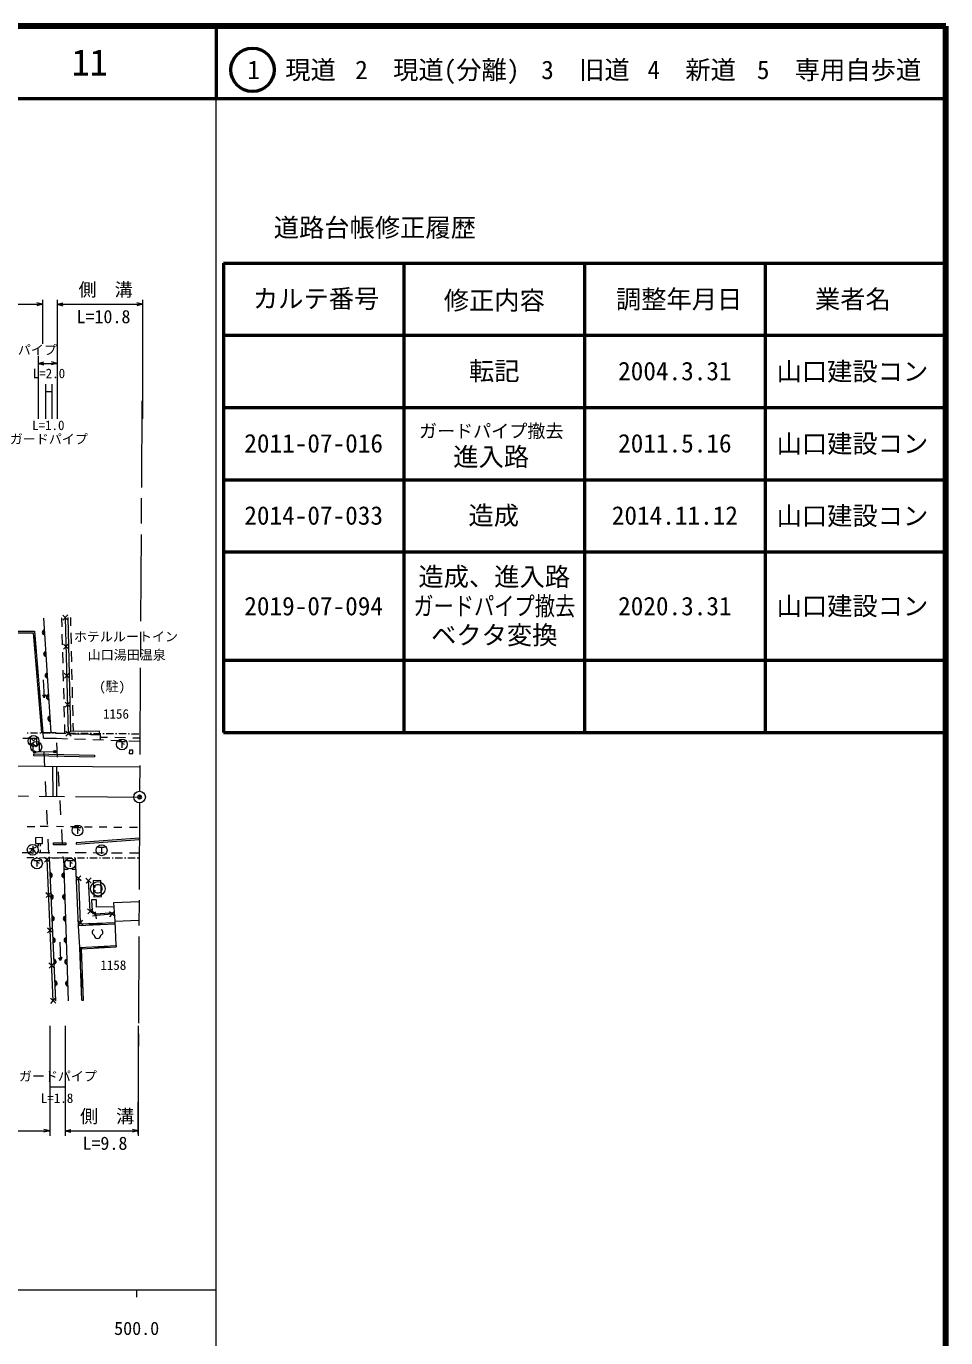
# Model space of a CAD drawing. Units: millimetres, scale not verified. Extents: x 40000 to 680000, y 20000 to 380000.
# Drawn here: x 552716 to 680000, y 198357 to 380000 of the extents above; entities that cross this region are included whole.
import ezdxf
from ezdxf.enums import TextEntityAlignment as Align

# ---------------------------------------------------------------- set-up
doc = ezdxf.new("R2010")
doc.units = ezdxf.units.MM
doc.header["$LTSCALE"] = 1000
doc.header["$PDMODE"] = 32
doc.header["$PDSIZE"] = 500
doc.linetypes.add('CHAIN', pattern=[18.5, 12, -1.5, 3.5, -1.5])
for name, color, linetype, lineweight in [('M-BGD', 7, 'Continuous', 13), ('M-BGD-EXST', 7, 'Continuous', 13), ('M-BMK', 2, 'CHAIN', 13), ('M-BMK-OTRS', 5, 'Continuous', 13), ('M-BMK-ROW', 30, 'Continuous', 13), ('M-BMK-SRVR', 3, 'Continuous', 13), ('M-STR-HTXT', 7, 'Continuous', 13), ('M-STR-STR1', 1, 'Continuous', 13), ('M-STR-STRC', 7, 'Continuous', 13), ('M-TTL', 2, 'Continuous', 140), ('M-TTL-BAND', 7, 'Continuous', 13), ('M-TTL-FRAM', 2, 'Continuous', 50), ('M-TTL-LINE', 7, 'Continuous', 50)]:
    doc.layers.add(name, color=color, linetype=linetype, lineweight=lineweight)
for name, color, linetype in [('M-BMK-HTXT', 7, 'Continuous'), ('M-OTRS', 6, 'Continuous'), ('M-TTL-TXT', 7, 'Continuous')]:
    doc.layers.add(name, color=color, linetype=linetype)
doc.styles.add('ＭＳ ゴシック', font='')
doc.styles.get('ＭＳ ゴシック').set_extended_font_data('MS Gothic')

msp = doc.modelspace()

# ---------------------------------------------------------------- linework, layer by layer
at = {"layer": 'M-BGD'}
for p, q in [((555105, 298020), (556128, 282121)), ((557682, 296805), (557648, 298087)), ((557768, 298444), (558494, 297756)), ((557787, 297737), (558475, 298463)), ((558556, 282044), (558131, 298100)), ((558893, 282322), (558530, 298109)), ((558906, 296971), (558880, 298117)), ((543380, 296200), (553844, 296205)), ((553844, 296205), (555015, 282160)), ((543576, 296000), (553660, 296005)), ((553660, 296005), (554815, 282144)), ((553912, 295385), (553713, 295369)), ((553753, 295372), (553902, 293578)), ((553793, 295375), (553942, 293581)), ((553833, 295379), (553982, 293585)), ((553873, 295382), (554022, 293588)), ((557748, 294306), (557709, 295806)), ((557874, 294430), (558600, 293742)), ((557893, 293723), (558581, 294449)), ((558964, 294471), (558929, 295971)), ((553863, 293575), (554062, 293591)), ((557815, 291807), (557775, 293307)), ((559021, 291972), (558987, 293472)), ((554211, 291798), (554012, 291781)), ((554052, 291784), (554202, 289991)), ((554092, 291788), (554241, 289994)), ((554132, 291791), (554281, 289997)), ((554172, 291794), (554321, 290000)), ((557881, 289308), (557841, 290807)), ((559079, 289473), (559044, 290972)), ((554162, 289987), (554361, 290004)), ((555069, 289500), (555198, 287003)), ((557981, 290416), (558706, 289728)), ((557999, 289709), (558688, 290435)), ((554510, 288210), (554311, 288193)), ((554351, 288197), (554501, 286403)), ((554391, 288200), (554540, 286406)), ((554431, 288203), (554580, 286410)), ((554471, 288207), (554620, 286413)), ((554991, 287368), (555366, 287387)), ((555198, 287003), (554991, 287368)), ((555366, 287387), (555198, 287003)), ((557947, 286809), (557907, 288308)), ((559136, 286973), (559102, 288473)), ((554461, 286400), (554660, 286416)), ((558013, 284310), (557974, 285809)), ((558087, 286402), (558813, 285714)), ((558106, 285695), (558794, 286421)), ((559193, 284474), (559159, 285973)), ((554810, 284622), (554610, 284606)), ((554650, 284609), (554800, 282815)), ((554690, 284613), (554840, 282819)), ((554730, 284616), (554879, 282822)), ((554770, 284619), (554919, 282825)), ((559243, 282328), (559216, 283474)), ((554760, 282812), (554959, 282829)), ((555015, 282160), (554815, 282144)), ((556848, 282096), (558180, 282048)), ((558073, 282052), (558040, 283310)), ((558193, 282388), (558919, 281700)), ((558212, 281682), (558900, 282407)), ((559179, 282013), (560678, 281959)), ((561678, 281923), (563009, 281875)), ((562991, 281175), (563007, 281875)), ((563001, 281560), (563965, 281540)), ((552262, 281397), (554087, 281389)), ((555087, 281385), (556912, 281377)), ((556912, 281377), (558418, 281327)), ((559417, 281294), (560917, 281244)), ((561916, 281211), (563415, 281161)), ((564415, 281128), (565914, 281078)), ((564965, 281519), (566465, 281487)), ((566913, 281045), (568419, 280995)), ((567465, 281465), (568429, 281445)), ((553724, 279216), (553714, 279016)), ((553714, 279016), (562181, 278824)), ((553724, 279216), (562185, 279024)), ((554008, 279499), (556502, 279536)), ((562185, 279024), (562181, 278824)), ((552134, 265583), (553498, 265577)), ((554343, 266825), (554352, 266449)), ((554363, 265949), (554371, 265574)), ((554498, 265573), (555998, 265567)), ((554627, 266827), (554636, 266450)), ((554647, 265950), (554655, 265573)), ((556998, 265563), (558498, 265557)), ((559498, 265553), (560998, 265547)), ((561998, 265543), (563498, 265537)), ((564498, 265533), (565998, 265527)), ((566998, 265523), (568362, 265517)), ((555231, 264934), (555968, 264258)), ((555262, 264228), (555938, 264965)), ((556435, 245035), (555600, 264596)), ((556802, 245005), (555918, 264858)), ((557852, 264828), (558532, 245002)), ((559960, 255426), (559530, 264827)), ((557907, 263241), (558504, 263253)), ((559004, 263262), (559601, 263274)), ((560300, 261632), (559564, 262310)), ((560271, 262339), (559593, 261603)), ((559932, 261971), (560183, 255846)), ((560977, 262003), (561722, 261337)), ((561016, 261297), (561683, 262043)), ((555440, 260044), (556177, 259368)), ((555470, 259338), (556147, 260074)), ((562188, 260924), (562231, 260990)), ((562231, 260090), (562188, 260155)), ((562231, 260990), (562381, 261090)), ((562381, 259990), (562231, 260090)), ((562381, 261090), (562531, 261140)), ((562531, 259940), (562381, 259990)), ((562531, 261140), (562731, 261140)), ((562731, 259940), (562531, 259940)), ((562731, 261140), (562881, 261090)), ((562881, 259990), (562731, 259940)), ((562881, 261090), (563031, 260990)), ((563031, 260090), (562881, 259990)), ((563031, 260990), (563131, 260840)), ((563131, 260240), (563031, 260090)), ((563131, 260840), (563181, 260640)), ((563181, 260440), (563131, 260240)), ((563181, 260640), (563181, 260440)), ((560551, 255507), (559815, 256185)), ((560522, 256214), (559844, 255478)), ((561212, 257756), (561957, 257089)), ((561251, 257050), (561918, 257795)), ((561881, 256774), (562867, 256935)), ((562455, 256361), (562293, 257348)), ((565002, 256686), (564247, 257341)), ((564297, 256636), (564952, 257391)), ((555649, 255154), (556386, 254477)), ((555679, 254447), (556356, 255184)), ((565027, 255824), (559953, 255626)), ((559960, 255426), (559953, 255626)), ((565035, 255624), (559960, 255426)), ((560135, 252420), (559960, 255426)), ((561430, 255684), (561438, 255484)), ((563230, 255714), (561432, 255644)), ((563232, 255674), (561433, 255604)), ((563234, 255634), (561435, 255564)), ((563235, 255594), (561436, 255524)), ((563237, 255554), (563229, 255754)), ((565035, 255624), (565027, 255824)), ((557349, 253128), (557448, 250630)), ((560135, 252420), (565157, 252681)), ((562201, 252527), (562212, 252328)), ((562204, 252487), (564001, 252581)), ((562206, 252447), (564003, 252541)), ((562208, 252408), (564005, 252501)), ((564009, 252421), (563999, 252621)), ((565157, 252681), (565167, 252481)), ((557246, 250997), (557620, 251012)), ((557448, 250630), (557246, 250997)), ((557620, 251012), (557448, 250630)), ((560430, 245100), (560135, 252420)), ((560406, 252394), (560177, 252382)), ((560253, 250497), (560177, 252382)), ((560218, 252344), (560408, 252354)), ((560218, 252344), (560293, 250498)), ((560410, 252314), (560260, 252306)), ((560333, 250500), (560260, 252306)), ((560301, 252268), (560412, 252274)), ((560301, 252268), (560372, 250502)), ((560343, 252230), (565167, 252481)), ((560630, 245108), (560343, 252230)), ((560404, 252434), (560414, 252234)), ((562210, 252368), (564007, 252461)), ((555858, 250263), (556595, 249587)), ((555888, 249557), (556564, 250293)), ((560213, 250495), (560412, 250503)), ((560485, 248705), (560285, 248697)), ((560397, 246900), (560325, 248698)), ((560437, 246901), (560365, 248700)), ((560477, 246903), (560405, 248702)), ((560517, 246905), (560445, 248703)), ((556067, 245373), (556804, 244697)), ((556097, 244666), (556773, 245403)), ((560357, 246898), (560557, 246906)), ((560430, 245100), (560630, 245108))]:
    msp.add_line(p, q, dxfattribs=at)
for points in [[(558073, 282052), (556848, 282096), (555015, 282160)], [(558556, 282044), (562881, 281926), (562878, 282388), (558893, 282322)], [(564624, 257014), (562374, 256854), (561585, 257422), (561349, 261670)], [(564864, 258055), (562437, 258012), (562437, 259016), (561766, 259016), (561821, 257472), (562292, 257064), (564924, 257272)], [(565018, 256039), (564819, 258649), (568328, 258781)], [(565157, 252681), (565018, 256039), (568315, 256184)]]:
    msp.add_lwpolyline(points, dxfattribs=at)
for points in [[(566980, 279280), (567478, 279269), (567489, 279736), (566991, 279747)], [(554001, 266822), (554949, 266829), (554943, 267625), (553995, 267618)], [(559644, 266721), (568372, 267363), (568358, 267549), (559630, 266906)], [(556483, 266897), (558214, 266911), (558216, 266634), (556485, 266620)], [(561980, 261654), (562091, 259411), (563155, 259464), (563044, 261707)]]:
    msp.add_lwpolyline(points, close=True, dxfattribs=at)
for centre, radius in [((553858, 279497), 150), ((553858, 279497), 120), ((553858, 279497), 100), ((556652, 279538), 150), ((556652, 279538), 120), ((556652, 279538), 100), ((562631, 260540), 1000), ((562131, 260840), 102), ((562131, 260240), 102)]:
    msp.add_circle(centre, radius, dxfattribs=at)
for centre, radius, start, end in [((555286, 296062), 354, 102.47812, 264.88329), ((555286, 296062), 283, 104.70215, 262.65926), ((555286, 296062), 212, 108.44848, 258.91293), ((555286, 296062), 142, 116.16021, 251.2012), ((555286, 296062), 100, 126.47787, 240.88354), ((555478, 293068), 354, 102.47812, 264.88329), ((555478, 293068), 283, 104.70215, 262.65926), ((555478, 293068), 212, 108.44848, 258.91293), ((555478, 293068), 142, 116.16021, 251.2012), ((555478, 293068), 100, 126.47787, 240.88354), ((555671, 290074), 354, 102.47812, 264.88329), ((555671, 290074), 283, 104.70215, 262.65926), ((555671, 290074), 212, 108.44848, 258.91293), ((555671, 290074), 142, 116.16021, 251.2012), ((555671, 290074), 100, 126.47787, 240.88354), ((555864, 287080), 354, 102.47812, 264.88329), ((555864, 287080), 283, 104.70215, 262.65926), ((555864, 287080), 212, 108.44848, 258.91293), ((555864, 287080), 142, 116.16021, 251.2012), ((555864, 287080), 100, 126.47787, 240.88354), ((556056, 284086), 354, 102.47812, 264.88329), ((556056, 284086), 283, 104.70215, 262.65926), ((556056, 284086), 212, 108.44848, 258.91293), ((556056, 284086), 142, 116.16021, 251.2012), ((556056, 284086), 100, 126.47787, 240.88354), ((555972, 262422), 354, 281.34879, 83.75397), ((555972, 262422), 283, 283.57283, 81.52993), ((555972, 262422), 212, 287.31915, 77.7836), ((555972, 262422), 142, 295.03088, 70.07187), ((555972, 262422), 100, 305.34855, 59.75421), ((557989, 262412), 354, 100.76196, 263.16714), ((557989, 262412), 283, 102.986, 260.9431), ((557989, 262412), 212, 106.73233, 257.19678), ((557989, 262412), 142, 114.44406, 249.48505), ((557989, 262412), 100, 124.76172, 239.16739), ((556106, 259425), 354, 281.34879, 83.75397), ((558092, 259414), 354, 100.76196, 263.16714), ((556106, 259425), 283, 283.57283, 81.52993), ((556106, 259425), 212, 287.31915, 77.7836), ((556106, 259425), 142, 295.03088, 70.07187), ((556106, 259425), 100, 305.34855, 59.75421), ((558092, 259414), 283, 102.986, 260.9431), ((558092, 259414), 212, 106.73233, 257.19678), ((558092, 259414), 142, 114.44406, 249.48505), ((558092, 259414), 100, 124.76172, 239.16739), ((556239, 256428), 354, 281.34879, 83.75397), ((556239, 256428), 283, 283.57283, 81.52993), ((556239, 256428), 212, 287.31915, 77.7836), ((556239, 256428), 142, 295.03088, 70.07187), ((556239, 256428), 100, 305.34855, 59.75421), ((558195, 256416), 354, 100.76196, 263.16714), ((558195, 256416), 283, 102.986, 260.9431), ((558195, 256416), 212, 106.73233, 257.19678), ((558195, 256416), 142, 114.44406, 249.48505), ((558195, 256416), 100, 124.76172, 239.16739), ((562236, 254498), 402, 116.08703, 255.33416), ((562932, 254498), 402, 284.66584, 63.91297), ((556373, 253431), 354, 281.34879, 83.75397), ((556373, 253431), 283, 283.57283, 81.52993), ((556373, 253431), 212, 287.31915, 77.7836), ((556373, 253431), 142, 295.03088, 70.07187), ((556373, 253431), 100, 305.34855, 59.75421), ((558298, 253418), 354, 100.76196, 263.16714), ((558298, 253418), 283, 102.986, 260.9431), ((558298, 253418), 212, 106.73233, 257.19678), ((558298, 253418), 142, 114.44406, 249.48505), ((558298, 253418), 100, 124.76172, 239.16739), ((562584, 254109), 450, 180, 0), ((556506, 250434), 354, 281.34879, 83.75397), ((556506, 250434), 283, 283.57283, 81.52993), ((558401, 250419), 354, 100.76196, 263.16714), ((558401, 250419), 283, 102.986, 260.9431), ((556506, 250434), 212, 287.31915, 77.7836), ((556506, 250434), 142, 295.03088, 70.07187), ((556506, 250434), 100, 305.34855, 59.75421), ((558401, 250419), 212, 106.73233, 257.19678), ((558401, 250419), 142, 114.44406, 249.48505), ((558401, 250419), 100, 124.76172, 239.16739), ((556640, 247437), 354, 281.34879, 83.75397), ((556640, 247437), 283, 283.57283, 81.52993), ((556640, 247437), 212, 287.31915, 77.7836), ((556640, 247437), 142, 295.03088, 70.07187), ((556640, 247437), 100, 305.34855, 59.75421), ((558504, 247421), 354, 100.76196, 263.16714), ((558504, 247421), 283, 102.986, 260.9431), ((558504, 247421), 212, 106.73233, 257.19678), ((558504, 247421), 142, 114.44406, 249.48505), ((558504, 247421), 100, 124.76172, 239.16739)]:
    msp.add_arc(centre, radius, start, end, dxfattribs=at)
at = {"layer": 'M-BGD-EXST'}
for p, q in [((553311, 280565), (553311, 281465)), ((553311, 281465), (553724, 281015)), ((553695, 279734), (553695, 280634)), ((553695, 280634), (554108, 280184)), ((553724, 281015), (554136, 281465)), ((554108, 280184), (554520, 280634)), ((554136, 281465), (554136, 280565)), ((554520, 280634), (554520, 279734)), ((565508, 280947), (566408, 280947)), ((565958, 280947), (565958, 280084)), ((565958, 280722), (566258, 280572)), ((559365, 269030), (560265, 269030)), ((559815, 269030), (559815, 268168)), ((559815, 268805), (560115, 268655)), ((553159, 266123), (553534, 266123)), ((553347, 265711), (553159, 265561)), ((553459, 265898), (553347, 265711)), ((553609, 265448), (553422, 265486)), ((553534, 266123), (553459, 265898)), ((553609, 266423), (553609, 265448)), ((554059, 266273), (553647, 266123)), ((553647, 266123), (553797, 265786)), ((553797, 265786), (553909, 265673)), ((553909, 265673), (554059, 265561)), ((562736, 266326), (563561, 266326)), ((563149, 266326), (563149, 265388)), ((553752, 264475), (554652, 264475)), ((554202, 264475), (554202, 263613)), ((554202, 264250), (554502, 264100)), ((558342, 264444), (559242, 264444)), ((558792, 264444), (558792, 263581)), ((558792, 264219), (559092, 264069))]:
    msp.add_line(p, q, dxfattribs=at)
for centre in [(553724, 281015), (554108, 280184), (565958, 280534), (559815, 268618), (553609, 265936), (563149, 265876), (554202, 264063), (558792, 264031)]:
    msp.add_circle(centre, 750, dxfattribs=at)
at = {"layer": 'M-BMK'}
for p, q in [((568717, 328118), (568407, 274041)), ((568398, 272441), (568163, 226618))]:
    msp.add_line(p, q, dxfattribs=at)
msp.add_lwpolyline([(68092, 277442), (118304, 277128), (167815, 277129), (224911, 276665), (268009, 276187), (324564, 275693), (368056, 275272), (420719, 274641), (468060, 274148), (522514, 273594), (568402, 273241)], dxfattribs=at)
at = {"layer": 'M-BMK-OTRS'}
for p, q in [((508424, 277921), (568426, 277421)), ((552849, 269181), (553927, 269174)), ((554625, 269202), (555763, 269202)), ((556881, 269202), (557891, 269188)), ((558863, 269152), (559987, 269160)), ((560798, 269138), (561851, 269124)), ((562794, 269131), (563854, 269110)), ((564829, 269096), (565968, 269060)), ((567018, 269074), (568114, 269088))]:
    msp.add_line(p, q, dxfattribs=at)
at = {"layer": 'M-BMK-ROW'}
for p, q in [((552837, 282155), (552987, 282153)), ((553287, 282151), (554287, 282141)), ((554587, 282139), (554737, 282137)), ((555037, 282134), (556037, 282125)), ((556337, 282122), (556487, 282121)), ((556787, 282118), (557787, 282109)), ((558087, 282106), (558237, 282104)), ((558537, 282102), (559537, 282092)), ((559837, 282090), (559987, 282088)), ((560287, 282085), (561287, 282076)), ((561587, 282073), (561737, 282072)), ((562037, 282069), (563036, 282060)), ((563336, 282057), (563486, 282055)), ((563786, 282053), (564786, 282043)), ((565086, 282041), (565236, 282039)), ((565536, 282036), (566536, 282027)), ((566836, 282024), (566986, 282023)), ((567286, 282020), (568286, 282011)), ((552789, 264873), (553789, 264864)), ((554089, 264861), (554239, 264860)), ((554539, 264857), (555539, 264848)), ((555839, 264846), (555989, 264844)), ((556289, 264842), (557289, 264833)), ((557589, 264830), (557739, 264829)), ((558039, 264828), (559039, 264828)), ((559339, 264828), (559489, 264827)), ((559789, 264827), (560789, 264827)), ((561089, 264827), (561239, 264827)), ((561539, 264827), (562539, 264827)), ((562839, 264827), (562989, 264827)), ((563289, 264827), (564289, 264827)), ((564589, 264827), (564739, 264827)), ((565039, 264827), (566039, 264827)), ((566339, 264827), (566489, 264827)), ((566789, 264827), (567789, 264827)), ((568089, 264827), (568239, 264827))]:
    msp.add_line(p, q, dxfattribs=at)
at = {"layer": 'M-BMK-SRVR'}
msp.add_circle((568402, 273241), 800, dxfattribs=at)
at = {"layer": 'M-OTRS'}
msp.add_point((568402, 273241), dxfattribs=at)
at = {"layer": 'M-STR-HTXT'}
for p, q in [((338363, 341497), (554982, 341497)), ((554982, 341497), (554182, 341697)), ((554982, 341497), (554182, 341297)), ((554982, 342125), (554982, 336024)), ((556992, 342125), (556992, 325642)), ((556992, 341497), (557792, 341697)), ((556992, 341497), (568831, 341497)), ((556992, 341497), (557792, 341297)), ((568831, 341497), (568031, 341697)), ((568831, 341497), (568031, 341297)), ((568831, 342125), (568831, 325642)), ((554353, 334354), (554353, 325642)), ((554353, 333303), (555153, 333503)), ((554353, 333303), (556992, 333303)), ((554353, 333303), (555153, 333103)), ((556992, 333303), (556192, 333503)), ((556992, 333303), (556192, 333103)), ((555404, 330442), (555404, 325642)), ((555404, 329391), (556246, 329391)), ((556246, 330442), (556246, 325642)), ((555963, 241545), (555963, 226324)), ((558101, 241545), (558101, 226324)), ((568224, 241545), (568224, 226324)), ((555963, 233112), (558101, 233112)), ((555963, 227013), (555163, 227213)), ((558101, 227013), (558901, 227213)), ((568224, 227013), (567424, 227213)), ((341724, 227013), (555963, 227013)), ((555963, 227013), (555163, 226813)), ((558101, 227013), (568224, 227013)), ((558101, 227013), (558901, 226813)), ((568224, 227013), (567424, 226813))]:
    msp.add_line(p, q, dxfattribs=at)
at = {"layer": 'M-STR-STR1'}
for p, q in [((556851, 282150), (555005, 282161)), ((555005, 282161), (555039, 281410)), ((556860, 282001), (556851, 282150)), ((557048, 278755), (556932, 280751)), ((555132, 279412), (555224, 277414)), ((557278, 274761), (557163, 276758)), ((555316, 275416), (555408, 273418)), ((557509, 270768), (557394, 272765)), ((555500, 271420), (555592, 269422)), ((555685, 267425), (555777, 265427)), ((557740, 266775), (557625, 268771)), ((555803, 264860), (557852, 264828)), ((557852, 264828), (557841, 265027))]:
    msp.add_line(p, q, dxfattribs=at)
at = {"layer": 'M-STR-STRC'}
for p, q in [((556338, 277522), (556390, 273334)), ((556910, 277517), (556909, 273330))]:
    msp.add_line(p, q, dxfattribs=at)
at = {"layer": 'M-TTL'}
for p, q in [((680000, 380000), (40000, 380000)), ((680000, 20000), (680000, 380000))]:
    msp.add_line(p, q, dxfattribs=at)
at = {"layer": 'M-TTL-BAND'}
for p, q in [((579000, 20000), (579000, 370000)), ((40000, 205000), (579000, 205000)), ((568000, 205000), (568000, 204000))]:
    msp.add_line(p, q, dxfattribs=at)
at = {"layer": 'M-TTL-FRAM'}
for p, q in [((580000, 347197), (580000, 282197)), ((580000, 347197), (680000, 347197)), ((580000, 282197), (680000, 282197))]:
    msp.add_line(p, q, dxfattribs=at)
at = {"layer": 'M-TTL-LINE'}
for p, q in [((579000, 380000), (579000, 370000)), ((40000, 370000), (680000, 370000)), ((605000, 347197), (605000, 282197)), ((630000, 347197), (630000, 282197)), ((655000, 347197), (655000, 282197)), ((580000, 337197), (680000, 337197)), ((580000, 327197), (680000, 327197)), ((580000, 317197), (680000, 317197)), ((580000, 307197), (680000, 307197)), ((580000, 292197), (680000, 292197))]:
    msp.add_line(p, q, dxfattribs=at)
msp.add_circle((584031, 373958), 3000, dxfattribs=at)

# ---------------------------------------------------------------- texts
at = {"layer": 'M-BGD', "style": 'ＭＳ ゴシック'}
for s, p in [('ホテルルートイン', (566516, 294409)), ('山口湯田温泉', (566634, 291878))]:
    msp.add_text(s, height=1320, dxfattribs=at).set_placement(p, align=Align.BOTTOM_CENTER)
msp.add_text('(駐)', height=1320, dxfattribs=at).set_placement((564613, 288570), align=Align.MIDDLE_CENTER)
at = {"layer": 'M-BMK-HTXT', "style": 'ＭＳ ゴシック'}
for s, p in [('1156', (565136, 283700)), ('1158', (564767, 248914))]:
    msp.add_text(s, height=1320, dxfattribs=at).set_placement(p, align=Align.BOTTOM_CENTER)
at = {"layer": 'M-STR-HTXT', "style": 'ＭＳ ゴシック'}
for s, height, p in [('側\u3000溝', 1833, (563701, 342053)), ('L=10.8', 1833, (563399, 338320)), ('ガードパイプ', 1320, (551558, 334124)), ('L=2.0', 1320, (555854, 330862)), ('L=1.0', 1320, (555764, 323677)), ('ガードパイプ', 1320, (555841, 321769)), ('ガードパイプ', 1320, (557097, 233527)), ('L=1.8', 1320, (556979, 230486)), ('側\u3000溝', 1833, (563908, 227569)), ('L=9.8', 1833, (563605, 223836))]:
    msp.add_text(s, height=height, dxfattribs=at).set_placement(p, align=Align.BOTTOM_CENTER)
at = {"layer": 'M-TTL-BAND', "style": 'ＭＳ ゴシック'}
msp.add_text('500.0', height=1833, dxfattribs=at).set_placement((568000, 198195), align=Align.BOTTOM_CENTER)
at = {"layer": 'M-TTL-TXT', "style": 'ＭＳ ゴシック'}
for s, height, p in [('11', 3666, (561497, 375000)), ('1\u3000現道', 2566, (589448, 373958)), ('2\u3000現道(分離)', 2566, (609619, 373958)), ('3\u3000旧道', 2566, (630121, 373958)), ('4\u3000新道', 2566, (644824, 373958)), ('5\u3000専用自歩道', 2566, (665228, 373958)), ('道路台帳修正履歴', 2566, (600968, 352113)), ('カルテ番号', 2566, (592839, 342277)), ('修正内容', 2566, (617509, 342023)), ('調整年月日', 2566, (643089, 342197)), ('業者名', 2566, (667134, 342197)), ('転記', 2566, (617500, 332245)), ('2004.3.31', 2566, (642500, 332245)), ('山口建設コン', 2566, (667077, 332189)), ('2011-07-016', 2566, (592500, 322245)), ('ガードパイプ撤去', 1833, (617077, 323939)), ('2011.5.16', 2566, (642500, 322245)), ('山口建設コン', 2566, (667077, 322189)), ('進入路', 2566, (617077, 320377)), ('2014-07-033', 2566, (592500, 312245)), ('造成', 2566, (617429, 312245)), ('2014.11.12', 2566, (642500, 312245)), ('山口建設コン', 2566, (667077, 312189)), ('造成、進入路', 2566, (617500, 303763)), ('2019-07-094', 2566, (592500, 299697)), ('2020.3.31', 2566, (642500, 299697)), ('山口建設コン', 2566, (667077, 299697)), ('ベクタ変換', 2566, (617500, 295679))]:
    msp.add_text(s, height=height, dxfattribs=at).set_placement(p, align=Align.MIDDLE_CENTER)
at = {"layer": 'M-TTL-TXT', "style": 'ＭＳ ゴシック', "width": 0.8}
msp.add_text('ガードパイプ撤去', height=2566, dxfattribs=at).set_placement((617500, 299697), align=Align.MIDDLE_CENTER)

doc.saveas('drawing.dxf')
